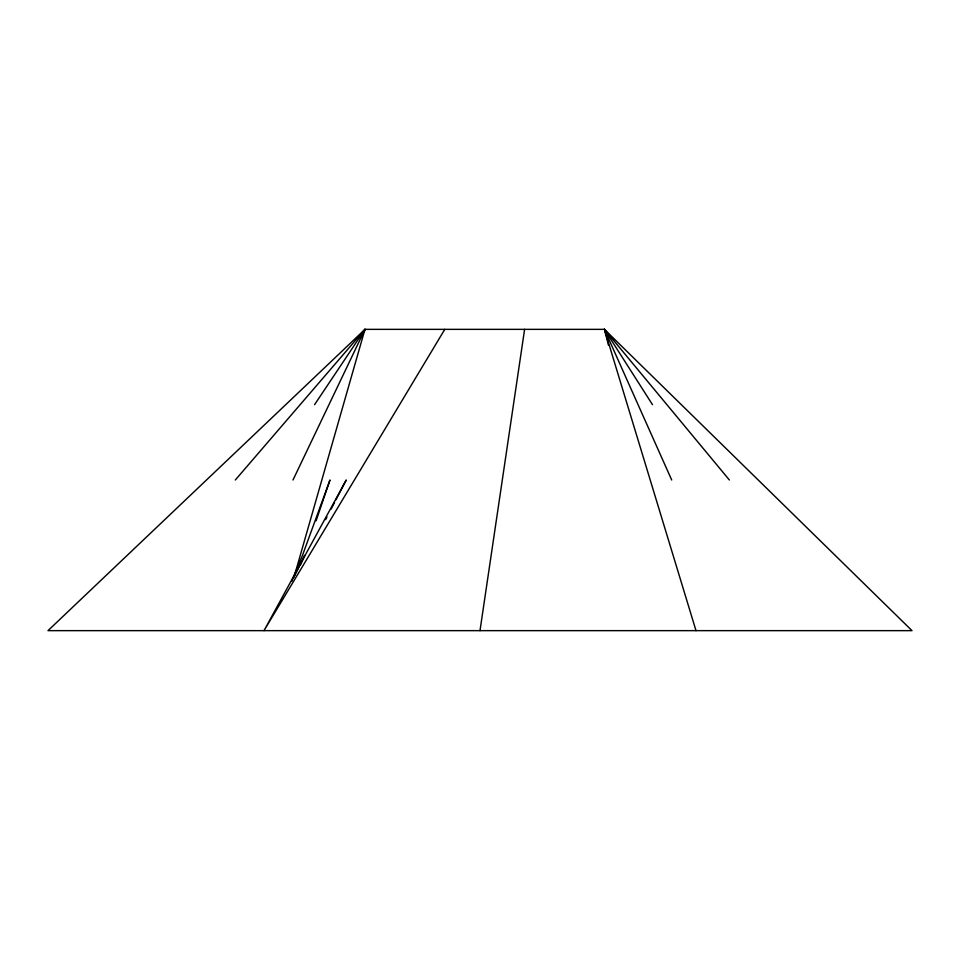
<?xml version="1.0" encoding="UTF-8"?>
<svg xmlns="http://www.w3.org/2000/svg" width="960" height="960" viewBox="0 0 960 960"><rect width="100%" height="100%" fill="white"/><g stroke="black" fill="none" stroke-linecap="round" stroke-linejoin="round"><path stroke-width="1.44" d="M480 630.648L524.604 329.352M293.976 577.308L364.956 329.352L604.44 329.352L912 630.648L48 630.648L364.956 329.352L364.008 332.196M316.08 520.824L329.976 480L302.496 555.324L291.744 581.34M300.48 564.912L304.728 555.324L294.804 575.496M292.992 480L364.956 329.352L235.32 480M325.572 519.648L326.952 516.996M331.092 509.076L334.536 502.464M335.916 499.824L346.248 480L264 630.648L444.78 329.352M314.556 404.676L364.956 329.352M608.496 345.288L604.44 329.352L729.384 480M696 630.648L604.44 329.352L652.488 404.676M604.44 329.352L671.7 480"/></g></svg>
